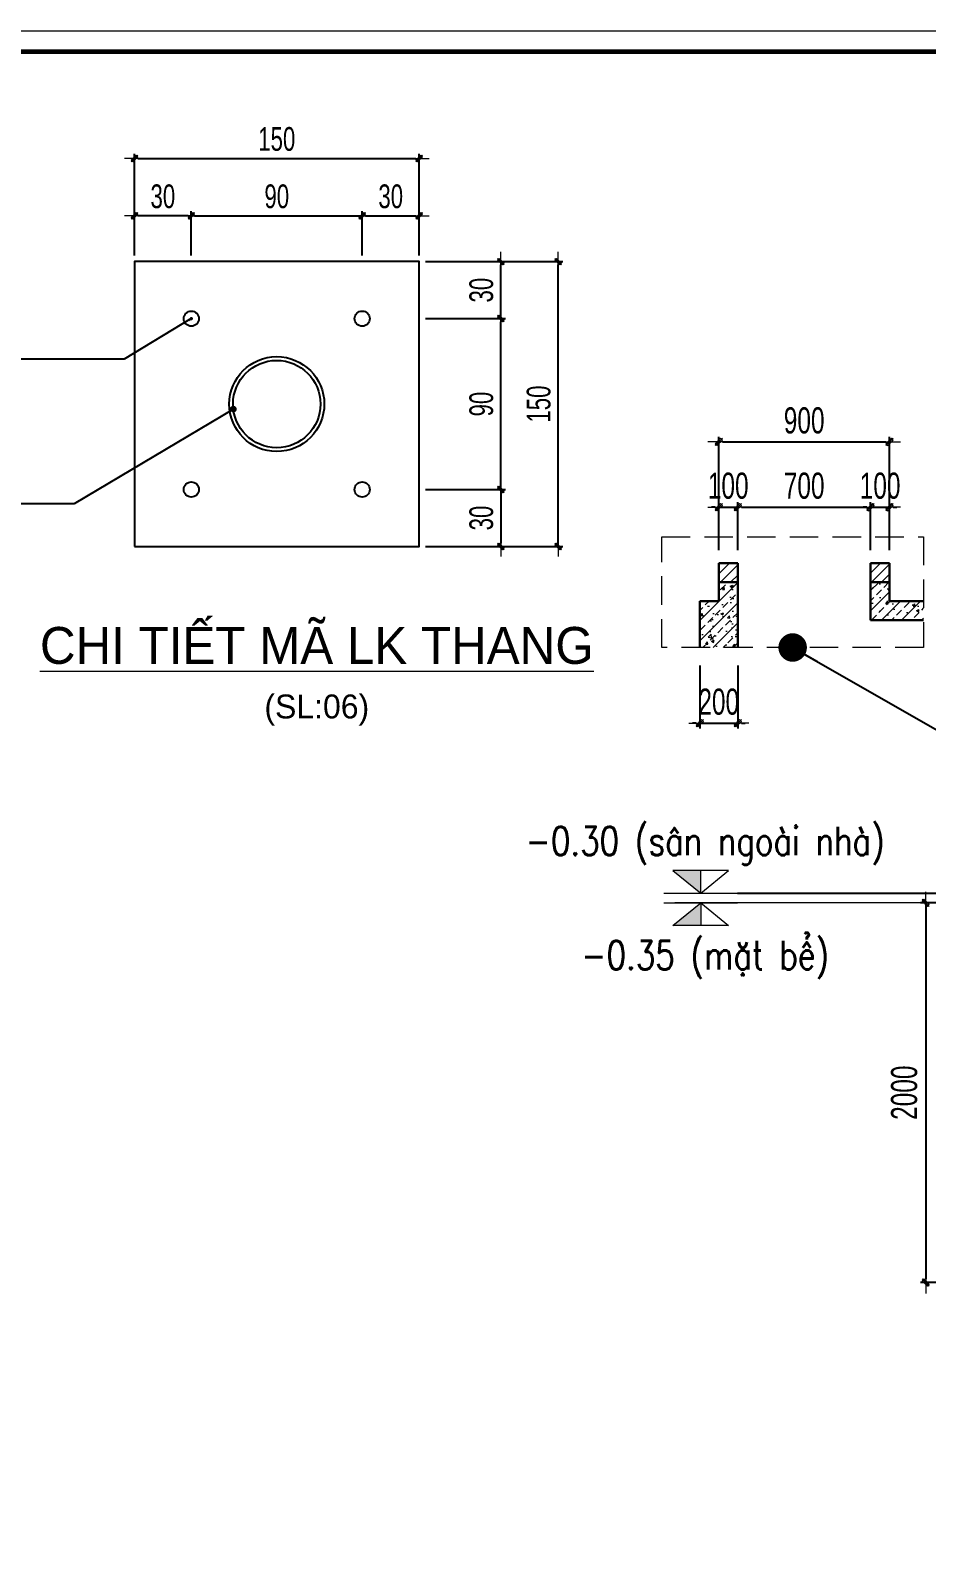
# Model space of a CAD drawing. Header units: millimetres. Extents: x 105214 to 359741, y -482084 to -322745.
# Drawn here: x 227710 to 232427, y -470558 to -462482 of the extents above; entities that cross this region are included whole.
import ezdxf
from ezdxf.enums import TextEntityAlignment as Align

# ---------------------------------------------------------------- set-up
doc = ezdxf.new("R2010")
doc.units = ezdxf.units.MM
doc.header["$LTSCALE"] = 20
doc.header["$MEASUREMENT"] = 0
doc.header["$PDMODE"] = 32
for name, pattern in [('CENTERX2', [4, 2.5, -0.5, 0.5, -0.5]), ('DASHDOT', [1, 0.5, -0.25, 0, -0.25]), ('HIDDEN', [0.375, 0.25, -0.125])]:
    doc.linetypes.add(name, pattern=pattern)
doc.layers.get('Defpoints').update_dxf_attribs({"color": 1})
for name, color, linetype, lineweight in [('EG Text2', 7, 'Continuous', 18), ('LC Dim', 8, 'Continuous', 18), ('LC Hatch', 252, 'Continuous', 9), ('LC MANH DUT', 35, 'HIDDEN', 5), ('LC Net dam 1', 30, 'Continuous', 30), ('LC Net thay', 7, 'Continuous', 25), ('LC Net truc', 8, 'DASHDOT', 13), ('LC Text1', 3, 'Continuous', 20), ('LC Text2', 7, 'Continuous', 25), ('TEXT2', 7, 'Continuous', 18)]:
    doc.layers.add(name, color=color, linetype=linetype, lineweight=lineweight)
doc.layers.add('Khungten_LCDI', color=7, linetype='Continuous')
doc.styles.add('EG 1', font='VHAVANB.TTF')
doc.styles.add('EG Hai', font='VHAVANB.TTF')
doc.styles.add('HOATBIF', font='hoatbif.shx', dxfattribs={"width": 0.7})
doc.styles.add('Khungten', font='VHAVAN.TTF', dxfattribs={"width": 0.9, "height": 5000})
doc.styles.add('LC 1', font='VHAVANB.TTF')
doc.styles.add('T1', font='Vnsimli.shx', dxfattribs={"width": 0.8})
doc.styles.add('Title', font='VHBLACK.TTF', dxfattribs={"width": 0.8})
doc.dimstyles.new('1-100', dxfattribs={"dimscale": 100, "dimtxt": 2.5, "dimasz": 0.35, "dimexe": 0.5, "dimexo": 0, "dimgap": 0.8, "dimtad": 1, "dimdec": 0, "dimzin": 0, "dimdsep": 46, "dimtxsty": 'HOATBIF', "dimblk1": 'DOT', "dimblk2": 'DOT', "dimsah": 1, "dimcen": -1, "dimdle": 1, "dimclrd": 256, "dimclre": 256, "dimclrt": 4, "dimadec": 3, "dimazin": 2, "dimtfac": 0.3333333333333333, "dimtdec": 0, "dimtix": 1, "dimtmove": 2, "dimatfit": 3, "dimldrblk": 'DOT', "dimfxl": 1, "dimtvp": 0.8333333333333334, "dimtolj": 1, "dimtzin": 0, "dimarcsym": 0})
doc.dimstyles.new('1-100(1-50)', dxfattribs={"dimscale": 50, "dimtxt": 2.5, "dimasz": 0.35, "dimexe": 0.5, "dimexo": 0, "dimgap": 0.8, "dimtad": 1, "dimdec": 0, "dimzin": 0, "dimdsep": 46, "dimtxsty": 'HOATBIF', "dimblk1": 'DOT', "dimblk2": 'DOT', "dimsah": 1, "dimcen": -1, "dimdle": 1, "dimclrd": 256, "dimclre": 256, "dimclrt": 4, "dimadec": 3, "dimazin": 2, "dimtfac": 0.3333333333333333, "dimtdec": 0, "dimtix": 1, "dimtmove": 2, "dimatfit": 3, "dimldrblk": 'DOT', "dimfxl": 1, "dimtvp": 0.8333333333333334, "dimtolj": 1, "dimtzin": 0, "dimarcsym": 0})
doc.dimstyles.new('MONG', dxfattribs={"dimscale": 50, "dimtxt": 2.5, "dimasz": 0.35, "dimexe": 0.5, "dimexo": 0, "dimgap": 0.8, "dimtad": 1, "dimdec": 0, "dimzin": 0, "dimdsep": 46, "dimtxsty": 'HOATBIF', "dimblk1": 'DOT', "dimblk2": 'DOT', "dimsah": 1, "dimcen": -1, "dimdle": 1, "dimclrd": 256, "dimclre": 256, "dimclrt": 4, "dimadec": 3, "dimazin": 2, "dimtfac": 0.3333333333333333, "dimtdec": 0, "dimtix": 1, "dimtmove": 2, "dimatfit": 3, "dimldrblk": 'DOT', "dimfxl": 1, "dimtvp": 0.8333333333333334, "dimtolj": 1, "dimtzin": 0, "dimarcsym": 0})
pattern_1 = [(45, (578505.7008474589, -84918.5744239989), (-26.51650429449553, 26.51650429449553), [])]

# ---------------------------------------------------------------- blocks, each defined once
blk = doc.blocks.new('DOT')
at = {"layer": 'LC Dim', "color": 4}
blk.add_line((-1, -1), (1, 1), dxfattribs=at)
at = {"layer": 'LC Dim'}
blk.add_line((-3, 0), (3, 0), dxfattribs=at)
at = {"layer": 'LC Dim', "color": 4}
blk.add_lwpolyline([(0.5, 1), (-1, -0.5), (-0.5, -1), (1, 0.5)], close=True, dxfattribs=at)
blk = doc.blocks.new('*D199')
at = {"layer": 'Defpoints', "color": 0, "ltscale": 2, "transparency": 16777216}
for p in [(228256.178070671, -463457.3238716976), (228256.178070671, -463665.5946979955), (228556.178070671, -463665.5946979955)]:
    blk.add_point(p, dxfattribs=at)
at = {"layer": 'LC Dim', "lineweight": -2, "ltscale": 2, "transparency": 16777216}
for p, q in [((228256.178070671, -463665.5946979955), (228256.178070671, -463432.3238716976)), ((228538.678070671, -463457.3238716976), (228273.678070671, -463457.3238716976)), ((228556.178070671, -463665.5946979955), (228556.178070671, -463432.3238716976))]:
    blk.add_line(p, q, dxfattribs=at)
at = {"layer": 'LC Dim', "lineweight": -2, "ltscale": 2, "transparency": 16777216, "xscale": 17.5, "yscale": 17.5, "zscale": 17.5, "rotation": 180}
blk.add_blockref('DOT', (228256.178070671, -463457.3238716976), dxfattribs=at)
at = {"layer": 'LC Dim', "lineweight": -2, "ltscale": 2, "transparency": 16777216, "xscale": 17.5, "yscale": 17.5, "zscale": 17.5}
blk.add_blockref('DOT', (228556.178070671, -463457.3238716976), dxfattribs=at)
at = {"layer": 'LC Dim', "color": 4, "ltscale": 2, "transparency": 16777216, "insert": (228406.178070671, -463354.8238716976), "char_height": 125, "attachment_point": 5, "style": 'HOATBIF'}
blk.add_mtext('\\A1;30', dxfattribs=at)
blk = doc.blocks.new('_Dot')
at = {"color": 0, "linetype": 'ByBlock', "lineweight": -2}
blk.add_line((-0.5, 0), (-1, 0), dxfattribs=at)
at = {"color": 0, "linetype": 'ByBlock', "const_width": 0.5}
blk.add_lwpolyline([(-0.25, 0, 1), (0.25, 0, 1)], format="xyb", close=True, dxfattribs=at)
blk = doc.blocks.new('*D200')
at = {"layer": 'Defpoints', "color": 0, "ltscale": 2, "transparency": 16777216}
for p in [(229456.178070671, -463457.3238716976), (228556.178070671, -463665.5946979955), (229456.178070671, -463665.5946979955)]:
    blk.add_point(p, dxfattribs=at)
at = {"layer": 'LC Dim', "lineweight": -2, "ltscale": 2, "transparency": 16777216}
for p, q in [((228556.178070671, -463665.5946979955), (228556.178070671, -463432.3238716976)), ((228573.678070671, -463457.3238716976), (229438.678070671, -463457.3238716976)), ((229456.178070671, -463665.5946979955), (229456.178070671, -463432.3238716976))]:
    blk.add_line(p, q, dxfattribs=at)
at = {"layer": 'LC Dim', "lineweight": -2, "ltscale": 2, "transparency": 16777216, "xscale": 17.5, "yscale": 17.5, "zscale": 17.5, "rotation": 180}
blk.add_blockref('DOT', (228556.178070671, -463457.3238716976), dxfattribs=at)
at = {"layer": 'LC Dim', "lineweight": -2, "ltscale": 2, "transparency": 16777216, "xscale": 17.5, "yscale": 17.5, "zscale": 17.5}
blk.add_blockref('DOT', (229456.178070671, -463457.3238716976), dxfattribs=at)
at = {"layer": 'LC Dim', "color": 4, "ltscale": 2, "transparency": 16777216, "insert": (229006.178070671, -463354.8238716976), "char_height": 125, "attachment_point": 5, "style": 'HOATBIF'}
blk.add_mtext('\\A1;90', dxfattribs=at)
blk = doc.blocks.new('*D201')
at = {"layer": 'Defpoints', "color": 0, "ltscale": 2, "transparency": 16777216}
for p in [(229756.178070671, -463457.3238716976), (229456.178070671, -463665.5946979955), (229756.178070671, -463665.5946979955)]:
    blk.add_point(p, dxfattribs=at)
at = {"layer": 'LC Dim', "lineweight": -2, "ltscale": 2, "transparency": 16777216}
for p, q in [((229456.178070671, -463665.5946979955), (229456.178070671, -463432.3238716976)), ((229473.678070671, -463457.3238716976), (229738.678070671, -463457.3238716976)), ((229756.178070671, -463665.5946979955), (229756.178070671, -463432.3238716976))]:
    blk.add_line(p, q, dxfattribs=at)
at = {"layer": 'LC Dim', "lineweight": -2, "ltscale": 2, "transparency": 16777216, "xscale": 17.5, "yscale": 17.5, "zscale": 17.5, "rotation": 180}
blk.add_blockref('DOT', (229456.178070671, -463457.3238716976), dxfattribs=at)
at = {"layer": 'LC Dim', "lineweight": -2, "ltscale": 2, "transparency": 16777216, "xscale": 17.5, "yscale": 17.5, "zscale": 17.5}
blk.add_blockref('DOT', (229756.178070671, -463457.3238716976), dxfattribs=at)
at = {"layer": 'LC Dim', "color": 4, "ltscale": 2, "transparency": 16777216, "insert": (229606.178070671, -463354.8238716976), "char_height": 125, "attachment_point": 5, "style": 'HOATBIF'}
blk.add_mtext('\\A1;30', dxfattribs=at)
blk = doc.blocks.new('*D202')
at = {"layer": 'Defpoints', "color": 0, "ltscale": 2, "transparency": 16777216}
for p in [(229756.178070671, -463155.2650521367), (228256.178070671, -463499.8935760512), (229756.178070671, -463665.5946979955)]:
    blk.add_point(p, dxfattribs=at)
at = {"layer": 'LC Dim', "lineweight": -2, "ltscale": 2, "transparency": 16777216}
for p, q in [((228256.178070671, -463499.8935760512), (228256.178070671, -463130.2650521367)), ((228273.678070671, -463155.2650521367), (229738.678070671, -463155.2650521367)), ((229756.178070671, -463665.5946979955), (229756.178070671, -463130.2650521367))]:
    blk.add_line(p, q, dxfattribs=at)
at = {"layer": 'LC Dim', "lineweight": -2, "ltscale": 2, "transparency": 16777216, "xscale": 17.5, "yscale": 17.5, "zscale": 17.5, "rotation": 180}
blk.add_blockref('DOT', (228256.178070671, -463155.2650521367), dxfattribs=at)
at = {"layer": 'LC Dim', "lineweight": -2, "ltscale": 2, "transparency": 16777216, "xscale": 17.5, "yscale": 17.5, "zscale": 17.5}
blk.add_blockref('DOT', (229756.178070671, -463155.2650521367), dxfattribs=at)
at = {"layer": 'LC Dim', "color": 4, "ltscale": 2, "transparency": 16777216, "insert": (229006.178070671, -463052.7650521367), "char_height": 125, "attachment_point": 5, "style": 'HOATBIF'}
blk.add_mtext('\\A1;150', dxfattribs=at)
blk = doc.blocks.new('*D203')
at = {"layer": 'Defpoints', "color": 0, "ltscale": 2, "transparency": 16777216}
for p in [(229788.7703491634, -464898.186976488), (229788.7703491634, -465198.186976488), (230186.2343866102, -465198.186976488)]:
    blk.add_point(p, dxfattribs=at)
at = {"layer": 'LC Dim', "lineweight": -2, "ltscale": 2, "transparency": 16777216}
for p, q in [((229788.7703491634, -464898.186976488), (230211.2343866102, -464898.186976488)), ((230186.2343866102, -464915.686976488), (230186.2343866102, -465180.686976488)), ((229788.7703491634, -465198.186976488), (230211.2343866102, -465198.186976488))]:
    blk.add_line(p, q, dxfattribs=at)
at = {"layer": 'LC Dim', "lineweight": -2, "ltscale": 2, "transparency": 16777216, "xscale": 17.5, "yscale": 17.5, "zscale": 17.5}
for p, rotation in [((230186.2343866102, -464898.186976488), 90), ((230186.2343866102, -465198.186976488), 270)]:
    blk.add_blockref('DOT', p, dxfattribs=dict(at, rotation=rotation))
at = {"layer": 'LC Dim', "color": 4, "ltscale": 2, "transparency": 16777216, "insert": (230083.73438661, -465048.1869764879), "char_height": 125, "attachment_point": 5, "rotation": 90, "style": 'HOATBIF'}
blk.add_mtext('\\A1;30', dxfattribs=at)
blk = doc.blocks.new('*D204')
at = {"layer": 'Defpoints', "color": 0, "ltscale": 2, "transparency": 16777216}
for p in [(229788.7703491634, -463998.186976488), (230186.2343866106, -463998.186976488), (229788.7703491634, -464898.186976488)]:
    blk.add_point(p, dxfattribs=at)
at = {"layer": 'LC Dim', "lineweight": -2, "ltscale": 2, "transparency": 16777216}
for p, q in [((229788.7703491634, -463998.186976488), (230211.2343866106, -463998.186976488)), ((230186.2343866106, -464880.686976488), (230186.2343866106, -464015.686976488)), ((229788.7703491634, -464898.186976488), (230211.2343866106, -464898.186976488))]:
    blk.add_line(p, q, dxfattribs=at)
at = {"layer": 'LC Dim', "lineweight": -2, "ltscale": 2, "transparency": 16777216, "xscale": 17.5, "yscale": 17.5, "zscale": 17.5}
for p, rotation in [((230186.2343866106, -463998.186976488), 90), ((230186.2343866106, -464898.186976488), 270)]:
    blk.add_blockref('DOT', p, dxfattribs=dict(at, rotation=rotation))
at = {"layer": 'LC Dim', "color": 4, "ltscale": 2, "transparency": 16777216, "insert": (230083.7343866104, -464448.1869764879), "char_height": 125, "attachment_point": 5, "rotation": 90, "style": 'HOATBIF'}
blk.add_mtext('\\A1;90', dxfattribs=at)
blk = doc.blocks.new('*D205')
at = {"layer": 'Defpoints', "color": 0, "ltscale": 2, "transparency": 16777216}
for p in [(229788.7703491634, -463698.186976488), (230186.2343866102, -463698.186976488), (229788.7703491634, -463998.186976488)]:
    blk.add_point(p, dxfattribs=at)
at = {"layer": 'LC Dim', "lineweight": -2, "ltscale": 2, "transparency": 16777216}
for p, q in [((229788.7703491634, -463698.186976488), (230211.2343866102, -463698.186976488)), ((230186.2343866102, -463980.686976488), (230186.2343866102, -463715.686976488)), ((229788.7703491634, -463998.186976488), (230211.2343866102, -463998.186976488))]:
    blk.add_line(p, q, dxfattribs=at)
at = {"layer": 'LC Dim', "lineweight": -2, "ltscale": 2, "transparency": 16777216, "xscale": 17.5, "yscale": 17.5, "zscale": 17.5}
for p, rotation in [((230186.2343866102, -463698.186976488), 90), ((230186.2343866102, -463998.186976488), 270)]:
    blk.add_blockref('DOT', p, dxfattribs=dict(at, rotation=rotation))
at = {"layer": 'LC Dim', "color": 4, "ltscale": 2, "transparency": 16777216, "insert": (230083.73438661, -463848.1869764879), "char_height": 125, "attachment_point": 5, "rotation": 90, "style": 'HOATBIF'}
blk.add_mtext('\\A1;30', dxfattribs=at)
blk = doc.blocks.new('*D206')
at = {"layer": 'Defpoints', "color": 0, "ltscale": 2, "transparency": 16777216}
for p in [(229788.7703491634, -463698.186976488), (230488.2932061714, -463698.186976488), (230143.664682252, -465198.186976488)]:
    blk.add_point(p, dxfattribs=at)
at = {"layer": 'LC Dim', "lineweight": -2, "ltscale": 2, "transparency": 16777216}
for p, q in [((229788.7703491634, -463698.186976488), (230513.2932061714, -463698.186976488)), ((230488.2932061714, -465180.686976488), (230488.2932061714, -463715.686976488)), ((230143.664682252, -465198.186976488), (230513.2932061714, -465198.186976488))]:
    blk.add_line(p, q, dxfattribs=at)
at = {"layer": 'LC Dim', "lineweight": -2, "ltscale": 2, "transparency": 16777216, "xscale": 17.5, "yscale": 17.5, "zscale": 17.5}
for p, rotation in [((230488.2932061714, -463698.186976488), 90), ((230488.2932061714, -465198.186976488), 270)]:
    blk.add_blockref('DOT', p, dxfattribs=dict(at, rotation=rotation))
at = {"layer": 'LC Dim', "color": 4, "ltscale": 2, "transparency": 16777216, "insert": (230385.7932061712, -464448.1869764879), "char_height": 125, "attachment_point": 5, "rotation": 90, "style": 'HOATBIF'}
blk.add_mtext('\\A1;150', dxfattribs=at)
blk = doc.blocks.new('TIEUDE2')
at = {"layer": 'LC Text2', "color": 7, "style": 'LC 1'}
blk.add_attdef('%%UTIªU§Ò', text='', height=3.5, dxfattribs=at).set_placement((0, 0), align=Align.BOTTOM_CENTER)
blk.add_attdef('TL', text='', height=2.2, dxfattribs=at).set_placement((0, -1.800000000000011), align=Align.TOP_CENTER)
blk = doc.blocks.new('Nha o can bo nhan vien Trung doan')
at = {"layer": 'Defpoints', "lineweight": 0}
blk.add_lwpolyline([(-1200.00012343745, -14850.00004839799), (-1200.00012343745, 14849.99995158711), (40799.99878725787, 14849.99995158711), (40799.99878725787, -14850.00004839799)], close=True, dxfattribs=at)
at = {"layer": 'Khungten_LCDI', "color": 5, "lineweight": 60}
blk.add_lwpolyline([(-0.0001238546828972, -14650.00004839799), (-0.0001238546828972, 14649.99995158711), (40599.99878731748, 14649.99995158711), (40599.99878731748, -14650.00004839799)], close=True, dxfattribs=at)
at = {"color": 7, "style": 'Khungten', "width": 0.8}
for tag, p in [('REVISION', (39498.75250059744, -10746.30400287262)), ('NGAYHT', (39546.07401225348, -11609.37096477947))]:
    blk.add_attdef(tag, text='', height=199.998925739526, dxfattribs=at).set_placement(p, align=Align.CENTER)
at = {"layer": 'LC Text1', "style": 'Title', "width": 1.485915225563214}
for tag, p, p2 in [('TENBANVE1', (36912.65752101321, -8885.760287350926), (40339.144821588, -8885.760287350926)), ('TENBANVE2', (36912.65752101321, -9562.465612738344), (40339.144821588, -9562.465612738344))]:
    blk.add_attdef(tag, text='', height=249.9999935159642, dxfattribs=at).set_placement(p, p2, align=Align.FIT)
at = {"layer": 'LC Text1', "style": 'Title', "width": 0.7}
blk.add_attdef('SOBANVE', text='', height=249.9999935159642, dxfattribs=at).set_placement((39561.98211139818, -13896.18076664111), align=Align.CENTER)
blk = doc.blocks.new('*D351')
at = {"layer": 'Defpoints', "color": 0, "ltscale": 2, "transparency": 16777216}
for p in [(232957.0937382295, -467074.5000000003), (232423.4661129219, -469074.5000000002), (232957.0937382295, -469074.5000000002)]:
    blk.add_point(p, dxfattribs=at)
at = {"layer": 'LC Dim', "lineweight": -2, "ltscale": 2, "transparency": 16777216}
for p, q in [((232957.0937382295, -467074.5000000003), (232395.9661129219, -467074.5000000003)), ((232423.4661129219, -467093.7500000003), (232423.4661129219, -469055.2500000002)), ((232957.0937382295, -469074.5000000002), (232395.9661129219, -469074.5000000002))]:
    blk.add_line(p, q, dxfattribs=at)
at = {"layer": 'LC Dim', "lineweight": -2, "ltscale": 2, "transparency": 16777216, "xscale": 19.25, "yscale": 19.25, "zscale": 19.25}
for p, rotation in [((232423.4661129219, -467074.5000000003), 90), ((232423.4661129219, -469074.5000000002), 270)]:
    blk.add_blockref('DOT', p, dxfattribs=dict(at, rotation=rotation))
at = {"layer": 'LC Dim', "color": 4, "ltscale": 2, "transparency": 16777216, "insert": (232310.7161129217, -468074.5000000002), "char_height": 137.5, "attachment_point": 5, "rotation": 90, "style": 'HOATBIF'}
blk.add_mtext('\\A1;2000', dxfattribs=at)
blk = doc.blocks.new('Caodo1')
at = {"layer": 'LC Text1'}
blk.add_hatch(color=256, dxfattribs=at).paths.add_polyline_path([(3.638e-12, 200.210680454169), (3.638e-12, 3.166521039738275e-15), (243.3882687822297, 200.210680454169)])
for p, q in [((3.638e-12, 0), (3.638e-12, 200.2106804541654)), ((323.6303984126134, 0), (-323.6303984126098, 0))]:
    blk.add_line(p, q, dxfattribs=at)
blk.add_lwpolyline([(-243.3882687822297, 200.210680454169), (243.3882687822297, 200.210680454169), (3.638e-12, 0), (3.638e-12, 0)], close=True, dxfattribs=at)
at = {"layer": 'LC Text1', "style": 'T1', "width": 0.8}
blk.add_attdef('%%P0,00', text='', height=250, dxfattribs=at).set_placement((-39.04586973765618, 459.5053816559738), align=Align.MIDDLE_CENTER)
blk = doc.blocks.new('*D384')
at = {"layer": 'Defpoints', "color": 0, "transparency": 16777216}
for p in [(231433.5937382293, -464991.4999999989), (231333.5937382293, -465216.9999999989), (231433.5937382293, -465216.9999999989)]:
    blk.add_point(p, dxfattribs=at)
at = {"layer": 'LC Dim', "lineweight": -2, "transparency": 16777216}
for p, q in [((231314.3437382293, -464991.4999999989), (231295.0937382293, -464991.4999999989)), ((231333.5937382293, -465216.9999999989), (231333.5937382293, -464963.9999999989)), ((231333.5937382293, -464991.4999999989), (231433.5937382293, -464991.4999999989)), ((231433.5937382293, -465216.9999999989), (231433.5937382293, -464963.9999999989)), ((231452.8437382293, -464991.4999999989), (231472.0937382293, -464991.4999999989))]:
    blk.add_line(p, q, dxfattribs=at)
at = {"layer": 'LC Dim', "lineweight": -2, "transparency": 16777216, "xscale": 19.25, "yscale": 19.25, "zscale": 19.25}
blk.add_blockref('DOT', (231333.5937382293, -464991.4999999989), dxfattribs=at)
at = {"layer": 'LC Dim', "lineweight": -2, "transparency": 16777216, "xscale": 19.25, "yscale": 19.25, "zscale": 19.25, "rotation": 180}
blk.add_blockref('DOT', (231433.5937382293, -464991.4999999989), dxfattribs=at)
at = {"layer": 'LC Dim', "color": 4, "transparency": 16777216, "insert": (231383.5937382293, -464878.7499999989), "char_height": 137.5, "attachment_point": 5, "style": 'HOATBIF'}
blk.add_mtext('\\A1;100', dxfattribs=at)
blk = doc.blocks.new('*D385')
at = {"layer": 'Defpoints', "color": 0, "ltscale": 2, "transparency": 16777216}
for p in [(232133.5937382292, -464991.4999999989), (231433.5937382293, -465216.9999999989), (232133.5937382292, -465216.9999999989)]:
    blk.add_point(p, dxfattribs=at)
at = {"layer": 'LC Dim', "lineweight": -2, "ltscale": 2, "transparency": 16777216}
for p, q in [((231433.5937382293, -465216.9999999989), (231433.5937382293, -464963.9999999989)), ((231452.8437382293, -464991.4999999989), (232114.3437382292, -464991.4999999989)), ((232133.5937382292, -465216.9999999989), (232133.5937382292, -464963.9999999989))]:
    blk.add_line(p, q, dxfattribs=at)
at = {"layer": 'LC Dim', "lineweight": -2, "ltscale": 2, "transparency": 16777216, "xscale": 19.25, "yscale": 19.25, "zscale": 19.25, "rotation": 180}
blk.add_blockref('DOT', (231433.5937382293, -464991.4999999989), dxfattribs=at)
at = {"layer": 'LC Dim', "lineweight": -2, "ltscale": 2, "transparency": 16777216, "xscale": 19.25, "yscale": 19.25, "zscale": 19.25}
blk.add_blockref('DOT', (232133.5937382292, -464991.4999999989), dxfattribs=at)
at = {"layer": 'LC Dim', "color": 4, "ltscale": 2, "transparency": 16777216, "insert": (231783.5937382293, -464878.7499999989), "char_height": 137.5, "attachment_point": 5, "style": 'HOATBIF'}
blk.add_mtext('\\A1;700', dxfattribs=at)
blk = doc.blocks.new('*D386')
at = {"layer": 'Defpoints', "color": 0, "ltscale": 2, "transparency": 16777216}
for p in [(232233.5937382292, -464991.4999999989), (232133.5937382292, -465216.9999999989), (232233.5937382292, -465216.9999999989)]:
    blk.add_point(p, dxfattribs=at)
at = {"layer": 'LC Dim', "lineweight": -2, "ltscale": 2, "transparency": 16777216}
for p, q in [((232114.3437382292, -464991.4999999989), (232095.0937382292, -464991.4999999989)), ((232133.5937382292, -465216.9999999989), (232133.5937382292, -464963.9999999989)), ((232133.5937382292, -464991.4999999989), (232233.5937382292, -464991.4999999989)), ((232233.5937382292, -465216.9999999989), (232233.5937382292, -464963.9999999989)), ((232252.8437382292, -464991.4999999989), (232272.0937382292, -464991.4999999989))]:
    blk.add_line(p, q, dxfattribs=at)
at = {"layer": 'LC Dim', "lineweight": -2, "ltscale": 2, "transparency": 16777216, "xscale": 19.25, "yscale": 19.25, "zscale": 19.25}
blk.add_blockref('DOT', (232133.5937382292, -464991.4999999989), dxfattribs=at)
at = {"layer": 'LC Dim', "lineweight": -2, "ltscale": 2, "transparency": 16777216, "xscale": 19.25, "yscale": 19.25, "zscale": 19.25, "rotation": 180}
blk.add_blockref('DOT', (232233.5937382292, -464991.4999999989), dxfattribs=at)
at = {"layer": 'LC Dim', "color": 4, "ltscale": 2, "transparency": 16777216, "insert": (232183.5937382292, -464878.7499999989), "char_height": 137.5, "attachment_point": 5, "style": 'HOATBIF'}
blk.add_mtext('\\A1;100', dxfattribs=at)
blk = doc.blocks.new('*D387')
at = {"layer": 'Defpoints', "color": 0, "ltscale": 2, "transparency": 16777216}
for p in [(232233.5937382292, -464647.7499999989), (231333.5937382293, -465216.9999999989), (232233.5937382292, -465216.9999999989)]:
    blk.add_point(p, dxfattribs=at)
at = {"layer": 'LC Dim', "lineweight": -2, "ltscale": 2, "transparency": 16777216}
for p, q in [((231333.5937382293, -465216.9999999989), (231333.5937382293, -464620.2499999989)), ((232233.5937382292, -465216.9999999989), (232233.5937382292, -464620.2499999989)), ((231352.8437382293, -464647.7499999989), (232214.3437382292, -464647.7499999989))]:
    blk.add_line(p, q, dxfattribs=at)
at = {"layer": 'LC Dim', "lineweight": -2, "ltscale": 2, "transparency": 16777216, "xscale": 19.25, "yscale": 19.25, "zscale": 19.25, "rotation": 180}
blk.add_blockref('DOT', (231333.5937382293, -464647.7499999989), dxfattribs=at)
at = {"layer": 'LC Dim', "lineweight": -2, "ltscale": 2, "transparency": 16777216, "xscale": 19.25, "yscale": 19.25, "zscale": 19.25}
blk.add_blockref('DOT', (232233.5937382292, -464647.7499999989), dxfattribs=at)
at = {"layer": 'LC Dim', "color": 4, "ltscale": 2, "transparency": 16777216, "insert": (231783.5937382292, -464534.9999999989), "char_height": 137.5, "attachment_point": 5, "style": 'HOATBIF'}
blk.add_mtext('\\A1;900', dxfattribs=at)
blk = doc.blocks.new('*D390')
at = {"layer": 'Defpoints', "color": 0, "ltscale": 2, "transparency": 16777216}
for p in [(231233.5937382295, -465824.9999999989), (231433.5937382295, -465824.9999999989), (231433.5937382295, -466128.9999999989)]:
    blk.add_point(p, dxfattribs=at)
at = {"layer": 'LC Dim', "lineweight": -2, "ltscale": 2, "transparency": 16777216}
for p, q in [((231233.5937382295, -465824.9999999989), (231233.5937382295, -466156.4999999989)), ((231433.5937382295, -465824.9999999989), (231433.5937382295, -466156.4999999989)), ((231214.3437382295, -466128.9999999989), (231195.0937382295, -466128.9999999989)), ((231233.5937382295, -466128.9999999989), (231433.5937382295, -466128.9999999989)), ((231452.8437382295, -466128.9999999989), (231472.0937382295, -466128.9999999989))]:
    blk.add_line(p, q, dxfattribs=at)
at = {"layer": 'LC Dim', "lineweight": -2, "ltscale": 2, "transparency": 16777216, "xscale": 19.25, "yscale": 19.25, "zscale": 19.25}
blk.add_blockref('DOT', (231233.5937382295, -466128.9999999989), dxfattribs=at)
at = {"layer": 'LC Dim', "lineweight": -2, "ltscale": 2, "transparency": 16777216, "xscale": 19.25, "yscale": 19.25, "zscale": 19.25, "rotation": 180}
blk.add_blockref('DOT', (231433.5937382295, -466128.9999999989), dxfattribs=at)
at = {"layer": 'LC Dim', "color": 4, "ltscale": 2, "transparency": 16777216, "insert": (231333.5937382295, -466016.2499999989), "char_height": 137.5, "attachment_point": 5, "style": 'HOATBIF'}
blk.add_mtext('\\A1;200', dxfattribs=at)

msp = doc.modelspace()

# ---------------------------------------------------------------- hatches: boundary and pattern name
at = {"layer": 'LC Hatch', "ltscale": 2}
h = msp.add_hatch(dxfattribs=at)
h.set_pattern_fill('ANSI31', color=256, scale=300)
h.set_pattern_definition(pattern_1)
h.paths.add_polyline_path([(231433.5937382293, -465285.9999999956), (231333.5937382293, -465285.9999999956), (231333.5937382292, -465385.9999999989), (231433.5937382294, -465385.9999999989)])
h = msp.add_hatch(dxfattribs=at)
h.set_pattern_fill('ANSI31', color=256, scale=300)
h.set_pattern_definition(pattern_1)
h.paths.add_polyline_path([(232233.5937382292, -465286.0000000012), (232133.5937382292, -465286.0000000012), (232133.5937382293, -465385.9999999989), (232233.5937382294, -465385.9999999989)])
h = msp.add_hatch(dxfattribs=at)
h.set_pattern_fill('AR-CONC', color=256, scale=20)
h.set_pattern_definition([(49.99999999999999, (578505.7008474589, -84918.5744239989), (143.4520365201507, -12.55042699651902), [15, -165]), (355, (578505.7008474589, -84918.5744239989), (-27.7502667226, 150.4384267400024), [12, -132]), (100.45144446, (578517.6551836588, -84919.6202927989), (115.7017693454224, 137.8879981937259), [12.74803839999999, -140.2284223999999]), (46.18420000000001, (578505.7008474589, -84878.5744239989), (213.4482661343145, -33.10385615861531), [22.5, -247.5]), (96.63563549, (578523.4881964588, -84881.3330853989), (186.9323891348457, 194.8237201549101), [19.1220684, -210.342752]), (351.1841639899999, (578505.7008474589, -84878.5744239989), (186.9323890109546, 194.823720053998), [18, -198.0000002]), (21, (578525.7008474589, -84888.5744239989), (119.3814104236923, -80.52377813306776), [15, -165]), (326.0000000000001, (578525.7008474589, -84888.5744239989), (48.66306638431634, 145.0300090093706), [12, -132]), (71.45144474, (578535.6492982589, -84895.2847387989), (168.0444753459942, 64.50623056127077), [12.748038, -140.2284224]), (37.50000000000001, (578505.7008474589, -84918.5744239989), (2.431971063458134, 66.5787707662623), [0, -130.4, 0, -134, 0, -132.5]), (7.499999999999999, (578505.7008474589, -84918.5744239989), (52.61390748842972, 78.88234237647205), [0, -76.39999999999999, 0, -127.4, 0, -50.5]), (327.5, (578461.1008474588, -84918.5744239989), (106.7644872344818, -4.510974346875951), [0, -50, 0, -156, 0, -207]), (317.5, (578441.1008474588, -84918.5744239989), (116.6372338684772, 20.02099646646354), [0, -65, 0, -103.6, 0, -147])])
h.paths.add_polyline_path([(232412.687476459, -465585.9999999988), (232412.6874764589, -465485.9999999989), (232233.5937382295, -465485.9999999989), (232233.5937382294, -465385.9999999989), (232133.5937382293, -465385.9999999989), (232133.5937382295, -465585.9999999989)])
h.paths.add_polyline_path([(231233.5937382295, -465729.9999999988), (231433.5937382295, -465729.9999999989), (231433.5937382294, -465385.9999999989), (231333.5937382292, -465385.9999999989), (231333.5937382291, -465485.9999999989), (231233.5937382295, -465485.9999999989)])
h = msp.add_hatch(dxfattribs=at)
h.set_pattern_fill('ANSI33', color=256, scale=300)
h.set_pattern_definition([(45, (-2029.81252354107, -10482.99999999889), (-53.03300858899107, 53.03300858899107), []), (45, (-1976.779515041069, -10482.99999999889), (-53.03300858899107, 53.03300858899107), [37.5, -18.75])])
h.paths.add_polyline_path([(232412.687476459, -465585.9999999988), (232412.6874764589, -465485.9999999989), (232233.5937382295, -465485.9999999989), (232233.5937382294, -465385.9999999989), (232133.5937382293, -465385.9999999989), (232133.5937382295, -465585.9999999989)])
h.paths.add_polyline_path([(231233.5937382295, -465729.9999999988), (231433.5937382295, -465729.9999999989), (231433.5937382294, -465385.9999999989), (231333.5937382292, -465385.9999999989), (231333.5937382291, -465485.9999999989), (231233.5937382295, -465485.9999999989)])

# ---------------------------------------------------------------- linework, layer by layer
at = {"layer": 'LC MANH DUT', "ltscale": 30}
msp.add_lwpolyline([(231033.1874764589, -465146.9999999989), (232412.6874764589, -465146.9999999989), (232412.6874764589, -465729.9999999989), (231033.1874764589, -465729.9999999989)], close=True, dxfattribs=at)
at = {"layer": 'LC Net dam 1'}
for p, q in [((231433.5937382293, -465285.9999999956), (231333.5937382293, -465285.9999999956)), ((231433.5937382295, -465485.999999999), (231433.5937382293, -465285.9999999956)), ((232133.5937382292, -465286.0000000012), (232133.5937382295, -465585.9999999989)), ((232233.5937382292, -465286.0000000012), (232133.5937382292, -465286.0000000012)), ((232233.5937382292, -465286.0000000012), (232233.5937382295, -465485.9999999989)), ((231233.5937382295, -465485.9999999989), (231233.5937382295, -465729.9999999989)), ((231233.5937382295, -465485.9999999989), (231333.5937382291, -465485.9999999989)), ((231433.5937382295, -465485.9999999989), (231433.5937382295, -465729.9999999989)), ((232233.5937382295, -465485.9999999989), (232412.6874764589, -465485.9999999989)), ((232133.5937382293, -465585.9999999989), (232412.6874764589, -465585.9999999989))]:
    msp.add_line(p, q, dxfattribs=at)
at = {"layer": 'LC Net dam 1', "ltscale": 2}
for p, q in [((231333.5937382292, -465385.9999999989), (231433.5937382294, -465385.9999999989)), ((232133.5937382293, -465385.9999999989), (232233.5937382294, -465385.9999999989))]:
    msp.add_line(p, q, dxfattribs=at)
msp.add_lwpolyline([(231333.5937382293, -465285.9999999956), (231333.5937382291, -465485.9999999989)], dxfattribs=at)
at = {"layer": 'LC Net thay', "ltscale": 2}
msp.add_lwpolyline([(228256.178070671, -465198.1869764877), (229756.178070671, -465198.1869764877), (229756.178070671, -463698.1869764877), (228256.178070671, -463698.1869764877)], close=True, dxfattribs=at)
msp.add_lwpolyline([(231432.9984912153, -467024.4999999933), (239728.5937382294, -467024.500000005)], dxfattribs=at)
for centre, radius in [((228556.178070671, -463998.1869764877), 40), ((229456.178070671, -463998.1869764877), 40), ((229006.1780712706, -464448.1869762265), 250), ((229006.1780712706, -464448.1869762265), 230), ((228556.178070671, -464898.1869764877), 40), ((229456.178070671, -464898.1869764877), 40)]:
    msp.add_circle(centre, radius, dxfattribs=at)
at = {"layer": 'LC Net truc', "linetype": 'CENTERX2', "ltscale": 200}
msp.add_line((233679.9999999999, -467074.5000000001), (231102.20733188, -467074.5000000001), dxfattribs=at)

# ---------------------------------------------------------------- block references
at = {"layer": 'EG Text2'}
ref = msp.add_blockref('TIEUDE2', (229216.9464781614, -465874.5955617999, 6.973980426737358e-06), dxfattribs=dict(at, xscale=57.21464616110398, yscale=57.21464616110398, zscale=57.21464616110398))
ref.add_attrib('%%UTIªU§Ò', '%%Uchi tiÕt m· lk thang', dxfattribs={"layer": 'TEXT2', "color": 7, "height": 194.3094062302046, "style": 'EG 1'}).set_placement((229216.9464781614, -465874.5955617999, 6.973980426737358e-06), align=Align.BOTTOM_CENTER)
ref.add_attrib('TL', '(sl:06)', dxfattribs={"layer": 'TEXT2', "color": 7, "height": 125.8722215542323, "style": 'EG Hai'}).set_placement((229216.9464781614, -465977.5819248888, 6.973980426737358e-06), align=Align.TOP_CENTER)
at = {"layer": 'LC Net thay', "xscale": 0.55, "yscale": 0.55, "zscale": 0.55}
msp.add_blockref('Nha o can bo nhan vien Trung doan', (221801.3392355168, -470649.2772083408), dxfattribs=at)
at = {"layer": 'LC Text1'}
ref = msp.add_blockref('Caodo1', (231238.8202521678, -467024.4999999933), dxfattribs=dict(at, xscale=-0.6, yscale=0.6, zscale=0.6))
ref.add_attrib('%%P0,00', '-0.30 (s©n ngoµi nhµ)', dxfattribs={"layer": 'LC Text2', "color": 4, "height": 149.9999999999999, "style": 'T1', "width": 0.8}).set_placement((231262.2477740103, -466748.7967709997), align=Align.MIDDLE_CENTER)
ref = msp.add_blockref('Caodo1', (231238.8202521677, -467074.5000000001), dxfattribs=dict(at, xscale=0.6, yscale=0.6, zscale=0.6, rotation=180))
ref.add_attrib('%%P0,00', '-0.35 (mÆt bÓ)', dxfattribs={"layer": 'LC Text2', "color": 4, "height": 149.9999999999999, "style": 'T1', "width": 0.8}).set_placement((231262.2477740102, -467350.2032289936), align=Align.MIDDLE_CENTER)

# ---------------------------------------------------------------- dimensions: what is measured, and where the dimension line sits
at = {"layer": 'LC Dim', "ltscale": 2}
for base, p1, p2, dimstyle, override, picture, middle in [((229756.178070671, -463155.2650521367), (228256.178070671, -463499.8935760512), (229756.178070671, -463665.5946979955), 'MONG', {"dimlfac": 0.1}, '*D202', (229006.178070671, -463052.7650521367)), ((228256.178070671, -463457.3238716976), (228556.178070671, -463665.5946979955), (228256.178070671, -463665.5946979955), 'MONG', {"dimlfac": 0.1}, '*D199', (228406.178070671, -463354.8238716976)), ((229456.178070671, -463457.3238716976), (228556.178070671, -463665.5946979955), (229456.178070671, -463665.5946979955), 'MONG', {"dimlfac": 0.1}, '*D200', (229006.178070671, -463354.8238716976)), ((229756.178070671, -463457.3238716976), (229456.178070671, -463665.5946979955), (229756.178070671, -463665.5946979955), 'MONG', {"dimlfac": 0.1}, '*D201', (229606.178070671, -463354.8238716976)), ((232233.5937382292, -464647.7499999989), (231333.5937382293, -465216.9999999989), (232233.5937382292, -465216.9999999989), '1-100(1-50)', {"dimscale": 55}, '*D387', (231783.5937382292, -464534.9999999989)), ((232133.5937382292, -464991.4999999989), (231433.5937382293, -465216.9999999989), (232133.5937382292, -465216.9999999989), '1-100(1-50)', {"dimscale": 55}, '*D385', (231783.5937382293, -464878.7499999989)), ((232233.5937382292, -464991.4999999989), (232133.5937382292, -465216.9999999989), (232233.5937382292, -465216.9999999989), '1-100(1-50)', {"dimscale": 55}, '*D386', (232183.5937382292, -464878.7499999989)), ((231433.5937382295, -466128.9999999989), (231233.5937382295, -465824.9999999989), (231433.5937382295, -465824.9999999989), '1-100(1-50)', {"dimscale": 55}, '*D390', (231333.5937382295, -466016.2499999989))]:
    dim = msp.add_linear_dim(base=base, p1=p1, p2=p2, dimstyle=dimstyle, override=override, dxfattribs=at)
    dim.commit()
    dim.dimension.update_dxf_attribs({"geometry": picture, "text_midpoint": middle})
for base, p1, p2, override, picture, middle in [((230186.2343866102, -463698.186976488), (229788.7703491633, -463998.1869764877), (229788.7703491633, -463698.1869764877), {"dimlfac": 0.1}, '*D205', (230083.73438661, -463848.1869764879)), ((230488.2932061714, -463698.186976488), (230143.6646822519, -465198.1869764877), (229788.7703491633, -463698.1869764877), {"dimlfac": 0.1}, '*D206', (230385.7932061712, -464448.1869764879)), ((230186.2343866106, -463998.186976488), (229788.7703491633, -464898.1869764877), (229788.7703491633, -463998.1869764877), {"dimlfac": 0.1}, '*D204', (230083.7343866104, -464448.1869764879)), ((230186.2343866102, -465198.186976488), (229788.7703491633, -464898.1869764877), (229788.7703491633, -465198.1869764877), {"dimlfac": 0.1}, '*D203', (230083.73438661, -465048.1869764879)), ((232423.4661129219, -469074.5000000002), (232957.0937382294, -467074.5000000001), (232957.0937382294, -469074.5), {"dimscale": 55}, '*D351', (232310.7161129217, -468074.5000000002))]:
    dim = msp.add_linear_dim(base=base, p1=p1, p2=p2, angle=90, dimstyle='MONG', override=override, dxfattribs=at)
    dim.commit()
    dim.dimension.update_dxf_attribs({"geometry": picture, "text_midpoint": middle})
at = {"layer": 'LC Dim'}
dim = msp.add_linear_dim(base=(231433.5937382293, -464991.4999999989), p1=(231333.5937382293, -465216.9999999989), p2=(231433.5937382293, -465216.9999999989), dimstyle='1-100(1-50)', override={"dimscale": 55}, dxfattribs=at)
dim.commit()
dim.dimension.update_dxf_attribs({"geometry": '*D384', "text_midpoint": (231383.5937382293, -464878.7499999989)})

# ---------------------------------------------------------------- leaders
at = {"layer": 'LC Dim', "ltscale": 2}
msp.add_leader([(228556.178070671, -463998.1869764877), (228202.6855440521, -464211.8687653728), (225601.4759908117, -464211.8687653728)], dimstyle='MONG', override={"dimlfac": 0.5}, dxfattribs=at)
at = {"layer": 'LC Dim', "ltscale": 500}
msp.add_leader([(228777.6968305653, -464474.5749023614), (227939.3203566961, -464974.0692765877), (226726.9475426796, -464974.0692765877)], dimstyle='1-100', override={"dimscale": 100, "dimtxt": 2.5, "dimgap": 0.7, "dimlfac": 0.5, "dimfxl": 0.5, "dimarcsym": 1}, dxfattribs=at)
at = {"layer": 'LC Dim'}
msp.add_leader([(231722.9374764589, -465729.9999999989), (233479.5937382294, -466735.5000000001)], dimstyle='1-100(1-50)', override={"dimasz": 3}, dxfattribs=at)

doc.saveas('drawing.dxf')
